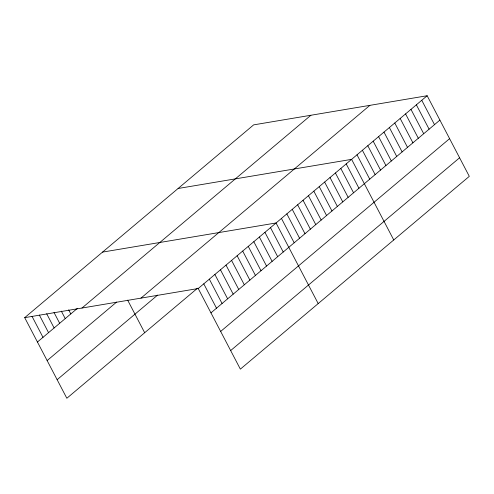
<?xml version="1.0" encoding="UTF-8"?>
<svg xmlns="http://www.w3.org/2000/svg" width="494" height="494" viewBox="0 0 494 494"><rect width="100%" height="100%" fill="white"/><g stroke="black" fill="none" stroke-linecap="round" stroke-linejoin="round"><path stroke-width="0.74" d="M24.7 317.654L253.638 124.871L427.156 95.737L469.3 176.346L240.362 369.129L198.218 288.515L24.7 317.654L66.844 398.263L197.569 288.187M37.433 342.015L77.465 308.305M81.961 308.04L310.899 115.256M47.14 360.577L116.64 302.056M140.957 298.129L369.895 105.352M57.137 379.701L157.642 295.072M198.218 288.515L427.156 95.737M210.95 312.875L439.895 120.098M220.657 331.437L449.596 138.66M230.655 350.567L459.593 157.784M178.093 188.492L351.605 159.352L393.749 239.967M102.542 252.107L276.053 222.973L318.198 303.582M421.759 100.282L434.498 124.636M416.362 104.821L429.101 129.181M410.971 109.365L423.704 133.726M405.574 113.91L418.307 138.271M400.177 118.455L412.91 142.815M394.78 123L407.513 147.36M389.383 127.545L402.116 151.905M383.986 132.089L396.719 156.45M378.589 136.634L391.322 160.995M373.192 141.179L385.925 165.533M367.795 145.718L380.528 170.078M362.398 150.262L375.137 174.623M357.001 154.807L369.74 179.168M346.208 163.897L358.947 188.257M340.817 168.442L353.55 192.802M335.42 172.986L348.153 197.347M330.023 177.531L342.756 201.892M324.626 182.076L337.359 206.43M319.229 186.615L331.962 210.975M313.832 191.159L326.565 215.52M308.435 195.704L321.168 220.065M303.038 200.249L315.771 224.609M297.641 204.794L310.374 229.154M292.244 209.339L304.983 233.699M286.847 213.883L299.586 238.244M281.45 218.428L294.189 242.789M270.496 227.654L283.229 252.014M264.938 232.334L277.671 256.695M259.375 237.015L272.114 261.375M253.817 241.696L266.55 266.056M248.254 246.383L260.993 270.737M242.696 251.063L255.429 275.424M237.139 255.744L249.871 280.104M231.575 260.424L244.314 284.785M226.017 265.105L238.75 289.465M220.454 269.786L233.193 294.146M214.896 274.473L227.629 298.833M209.339 279.153L222.072 303.514M203.775 283.834L216.514 308.194M127.643 300.13L144.68 332.721M68.672 309.862L70.796 313.925M61.342 311.158L65.233 318.605M54.013 312.461L59.675 323.286M46.689 313.758L54.118 327.967M39.359 315.055L48.554 332.647M32.03 316.358L42.997 337.334"/></g></svg>
